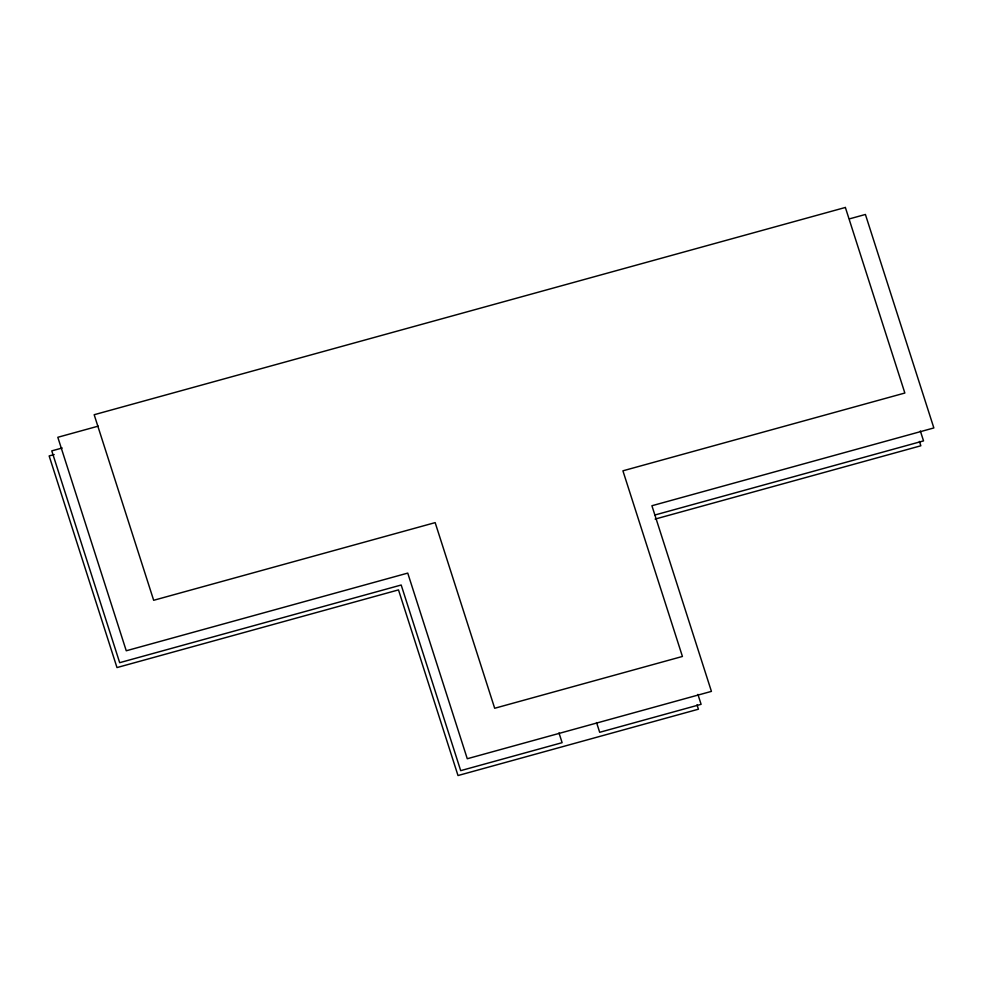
<?xml version="1.0" encoding="UTF-8"?>
<svg xmlns="http://www.w3.org/2000/svg" width="983" height="983" viewBox="0 0 983 983"><rect width="100%" height="100%" fill="white"/><g stroke="black" fill="none" stroke-linecap="round" stroke-linejoin="round"><path stroke-width="1.47" d="M98.263 426.131L57.813 437.288L126.254 650.771L407.748 573.101L467.269 758.741L711.422 691.381L651.913 505.741L933.85 427.949L865.409 214.466L849.521 218.853M54.163 454.564L49.15 455.94L116.989 667.568L398.496 589.898L458.004 775.538L698.409 709.21L697.008 704.823M654.899 515.006L923.529 440.888L920.346 430.972M655.133 519.085L920.838 445.778L919.437 441.404M62.224 448.002L51.78 450.865L119.68 662.677L401.187 585.008L460.695 770.647L562.116 742.669L558.995 732.925M697.918 694.391L701.1 704.32L599.679 732.298L596.558 722.554M845.368 207.462L94.171 414.728L153.667 600.294L435.162 522.624L494.682 708.264L682.423 656.46L622.915 470.82L904.851 393.028L845.368 207.462"/></g></svg>
